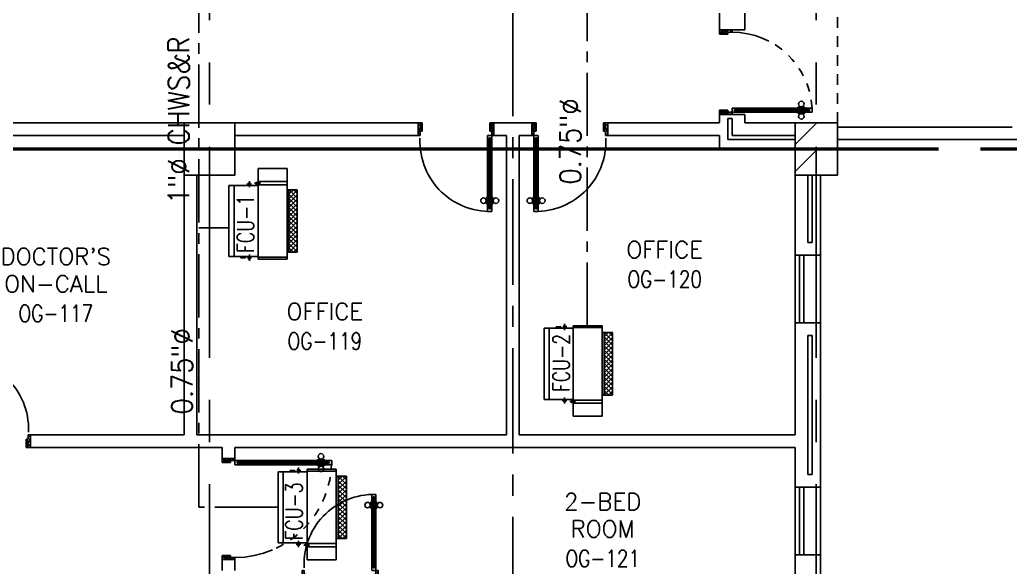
# Model space of a CAD drawing. Extents: x 417866242 to 417866469, y 43498047 to 43498124.
# Drawn here: x 417866448.91 to 417866460.66, y 43498076.24 to 43498082.73 of the extents above; entities that cross this region are included whole.
import ezdxf
from ezdxf.enums import TextEntityAlignment as Align

# ---------------------------------------------------------------- set-up
doc = ezdxf.new("R2010")
doc.units = 0
doc.header["$MEASUREMENT"] = 0
for name, pattern in [('CENTER', [2, 1.25, -0.25, 0.25, -0.25]), ('CENTER2', [1.125, 0.75, -0.125, 0.125, -0.125]), ('CENTERX2', [4, 2.5, -0.5, 0.5, -0.5]), ('HIDDEN', [0.375, 0.25, -0.125]), ('HIDDEN2', [0.1875, 0.125, -0.0625])]:
    doc.linetypes.add(name, pattern=pattern)
doc.layers.get('0').update_dxf_attribs({"linetype": 'CONTINUOUS'})
for name, color, linetype in [('AC-CH', 6, 'CENTER2'), ('AC-CHT', 2, 'CONTINUOUS'), ('AXES', 11, 'CENTERX2'), ('AXES1', 11, 'CENTER'), ('COL', 3, 'CONTINUOUS'), ('DOOR', 11, 'CONTINUOUS'), ('EJ', 11, 'CONTINUOUS'), ('FCU', 6, 'CONTINUOUS'), ('HAT', 11, 'CONTINUOUS'), ('INSUL', 11, 'CONTINUOUS'), ('M-TEXT', 2, 'CONTINUOUS'), ('RM-NAME', 11, 'CONTINUOUS'), ('RM-NO', 11, 'CONTINUOUS'), ('ROOF', 11, 'CONTINUOUS'), ('STR', 11, 'CONTINUOUS'), ('WALL', 11, 'CONTINUOUS'), ('WIN', 11, 'CONTINUOUS')]:
    doc.layers.add(name, color=color, linetype=linetype)
doc.styles.add('KHRS2', font='ROMANS.shx', dxfattribs={"height": 200})
doc.styles.add('ROMANS', font='ROMANS.shx', dxfattribs={"width": 0.6})

# ---------------------------------------------------------------- blocks, each defined once
blk = doc.blocks.new('DOOR90')
at = {"layer": 'DOOR', "color": 7, "linetype": 'ByBlock'}
for p, q in [((-150, 0), (0, 0)), ((-150, 0), (-150, -25)), ((0, -50), (-114, 0)), ((0, -50), (-40, 0)), ((0, -50), (0, 0)), ((-1000, -25), (-1050, -25)), ((-1050, -75), (-1050, -25)), ((-1050, -25), (-1050, -75)), ((-1000, -75), (-1050, -75)), ((-1000, -42), (-1020, -42)), ((-1020, -42), (-1020, -58)), ((-1000, -58), (-1020, -58)), ((-1000, -25), (-1000, -42)), ((-1000, -58), (-1000, -75)), ((-878, -18), (-968, -18)), ((-968, -25), (-968, -18)), ((-968, -75), (-968, -82)), ((-878, -82), (-968, -82)), ((-955, -9), (-890, -9)), ((-955, -18), (-955, -9)), ((-955, -18), (-890, -18)), ((-955, -82), (-890, -82)), ((-955, -82), (-955, -91)), ((-955, -91), (-890, -91)), ((-890, -18), (-890, -9)), ((-890, -82), (-890, -91)), ((-878, -25), (-878, -18)), ((-878, -75), (-878, -82)), ((-200, -25), (-150, -25)), ((-200, -42), (-200, -25)), ((-180, -42), (-200, -42)), ((-200, -58), (-180, -58)), ((-200, -75), (-200, -58)), ((-150, -75), (-200, -75)), ((-180, -58), (-180, -42)), ((-150, -25), (-100, -25)), ((-150, -75), (-150, -25)), ((-100, -25), (-100, -50)), ((0, -50), (-100, -37)), ((-100, -50), (0, -50)), ((-150, -875), (-100, -875)), ((-150, -900), (-150, -875)), ((-150, -900), (0, -900)), ((0, -900), (-150, -900)), ((0, -850), (-114, -900)), ((-100, -875), (-100, -850)), ((0, -850), (-100, -863)), ((-100, -850), (0, -850)), ((0, -850), (-40, -900)), ((0, -850), (0, -900))]:
    blk.add_line(p, q, dxfattribs=at)
at = {"layer": 'DOOR', "linetype": 'ByBlock'}
for p, q in [((-200, -25), (-1000, -25)), ((-200, -42), (-1000, -42)), ((-200, -58), (-1000, -58)), ((-1000, -75), (-200, -75))]:
    blk.add_line(p, q, dxfattribs=at)
at = {"layer": 'DOOR', "color": 7, "linetype": 'ByBlock'}
for centre in [(-923, 24), (-923, -124)]:
    blk.add_circle(centre, 32.4, dxfattribs=at)
for centre, radius, start, end in [((0, -50), 154, 161.1053, 166.2858), ((0, -50), 94.4, 148.0182, 180), ((0, -50), 134, 158.1598, 169.28), ((0, -50), 114, 154.0838, 167.3774), ((0, -50), 74.4, 137.7764, 180), ((0, -50), 54.4, 113.2074, 180), ((0, -50), 34.4, 90, 180), ((0, -50), 14.4, 90, 180), ((0, -850), 154, 193.7142, 198.8947), ((0, -850), 134, 190.72, 201.8402), ((0, -850), 94.4, 180, 211.9818), ((0, -850), 74.4, 180, 222.2236), ((0, -850), 54.4, 180, 246.7926), ((0, -850), 34.4, 180, 270), ((0, -850), 14.4, 180, 270)]:
    blk.add_arc(centre, radius, start, end, dxfattribs=at)
at = {"layer": 'DOOR', "linetype": 'HIDDEN', "ltscale": 0.5}
blk.add_arc((-222, -50), 828, 178.2701, 275.003, dxfattribs=at)
blk = doc.blocks.new('C5')
at = {"layer": 'HAT', "linetype": 'ByBlock'}
h = blk.add_hatch(dxfattribs=at)
h.set_pattern_fill('ANSI31', color=256, scale=300, style=0)
h.set_pattern_definition([(45, (-223356.182, -51411.005), (-26.516504, 26.516504), [])])
h.paths.add_polyline_path([(300, 300), (0, 300), (0, 0), (300, 0)])
h.paths.add_polyline_path([(600, 300), (300, 300), (300, 0), (600, 0)])
at = {"layer": 'COL'}
blk.add_lwpolyline([(600, 300), (0, 300), (0, 0), (600, 0)], close=True, dxfattribs=at)
blk = doc.blocks.new('DOOR100')
at = {"layer": 'DOOR', "color": 7, "linetype": 'ByBlock'}
for p, q in [((-75, 1250), (-75, 1300)), ((-75, 1300), (-25, 1300)), ((-25, 1300), (-75, 1300)), ((-25, 1250), (-25, 1300)), ((-91, 1205), (-91, 1140)), ((-82, 1205), (-91, 1205)), ((-82, 1128), (-82, 1218)), ((-75, 1218), (-82, 1218)), ((-82, 1205), (-82, 1140)), ((-58, 1250), (-75, 1250)), ((-58, 1250), (-58, 1270)), ((-42, 1270), (-58, 1270)), ((-42, 1250), (-42, 1270)), ((-25, 1250), (-42, 1250)), ((-25, 1218), (-18, 1218)), ((-18, 1128), (-18, 1218)), ((-18, 1205), (-18, 1140)), ((-18, 1205), (-9, 1205)), ((-9, 1205), (-9, 1140)), ((-82, 1140), (-91, 1140)), ((-75, 1128), (-82, 1128)), ((-25, 1128), (-18, 1128)), ((-18, 1140), (-9, 1140)), ((-1200, 0), (-1200, 150)), ((-1200, 150), (-1175, 150)), ((-1200, 150), (-1200, 0)), ((-1175, 150), (-1175, 100)), ((-75, 200), (-58, 200)), ((-75, 150), (-75, 200)), ((-75, 150), (-25, 150)), ((-58, 200), (-58, 180)), ((-58, 180), (-42, 180)), ((-42, 200), (-25, 200)), ((-42, 180), (-42, 200)), ((-25, 200), (-25, 150)), ((0, 150), (-25, 150)), ((-25, 150), (-25, 100)), ((0, 0), (0, 150)), ((0, 150), (0, 0)), ((-1150, 0), (-1200, 114)), ((-1150, 0), (-1200, 40)), ((-1150, 0), (-1200, 0)), ((-1175, 100), (-1150, 100)), ((-1150, 0), (-1163, 100)), ((-1150, 100), (-1150, 0)), ((-50, 0), (0, 114)), ((-50, 100), (-50, 0)), ((-50, 0), (-37, 100)), ((-25, 100), (-50, 100)), ((-50, 0), (0, 40)), ((-50, 0), (0, 0))]:
    blk.add_line(p, q, dxfattribs=at)
at = {"layer": 'DOOR', "linetype": 'ByBlock'}
for p, q in [((-75, 1250), (-75, 200)), ((-58, 200), (-58, 1250)), ((-42, 200), (-42, 1250)), ((-25, 200), (-25, 1250))]:
    blk.add_line(p, q, dxfattribs=at)
at = {"layer": 'DOOR', "color": 7, "linetype": 'ByBlock'}
for centre in [(-124, 1173), (24, 1173)]:
    blk.add_circle(centre, 32.4, dxfattribs=at)
at = {"layer": 'DOOR', "linetype": 'HIDDEN', "ltscale": 0.5}
blk.add_arc((-25, 150), 1150, 90, 180, dxfattribs=at)
at = {"layer": 'DOOR', "color": 7, "linetype": 'ByBlock'}
for centre, radius, start, end in [((-1150, 0), 154, 103.7142, 108.8947), ((-1150, 0), 134, 100.72, 111.8402), ((-50, 0), 134, 68.1598, 79.28), ((-50, 0), 154, 71.1053, 76.2858), ((-1150, 0), 94.4, 90, 121.9818), ((-1150, 0), 74.4, 90, 132.2236), ((-1150, 0), 54.4, 90, 156.7926), ((-1150, 0), 34.4, 90, 180), ((-1150, 0), 14.4, 90, 180), ((-50, 0), 94.4, 58.0182, 90), ((-50, 0), 74.4, 47.7764, 90), ((-50, 0), 54.4, 23.2074, 90), ((-50, 0), 34.4, 0, 90), ((-50, 0), 14.4, 0, 90), ((-50, 0), 114, 64.0838, 77.3774)]:
    blk.add_arc(centre, radius, start, end, dxfattribs=at)
blk = doc.blocks.new('DOOR-10')
at = {"layer": 'DOOR', "color": 0, "linetype": 'ByBlock'}
for p, q in [((-26, 1100), (-76, 1100)), ((-76, 1100), (-26, 1100)), ((-76, 1050), (-76, 1100)), ((-43, 1070), (-59, 1070)), ((-59, 1050), (-59, 1070)), ((-43, 1050), (-43, 1070)), ((-26, 1050), (-26, 1100)), ((-83, 1005), (-92, 1005)), ((-92, 1005), (-92, 940)), ((-83, 940), (-92, 940)), ((-76, 1018), (-83, 1018)), ((-83, 928), (-83, 1018)), ((-83, 1005), (-83, 940)), ((-59, 1050), (-76, 1050)), ((-26, 1050), (-43, 1050)), ((-26, 1018), (-18, 1018)), ((-18, 928), (-18, 1018)), ((-18, 1005), (-9, 1005)), ((-18, 1005), (-18, 940)), ((-18, 940), (-9, 940)), ((-9, 1005), (-9, 940)), ((-76, 928), (-83, 928)), ((-26, 928), (-18, 928)), ((-1001, 0), (-1001, 150)), ((-1001, 150), (-976, 150)), ((-1001, 150), (-1001, 0)), ((-976, 150), (-976, 100)), ((-76, 200), (-59, 200)), ((-76, 150), (-76, 200)), ((-76, 150), (-26, 150)), ((-59, 200), (-59, 180)), ((-59, 180), (-43, 180)), ((-43, 200), (-26, 200)), ((-43, 180), (-43, 200)), ((-26, 200), (-26, 150)), ((-1, 150), (-26, 150)), ((-26, 150), (-26, 100)), ((-951, 0), (-1001, 0)), ((-976, 100), (-951, 100)), ((-951, 100), (-951, 0)), ((-51, 100), (-51, 0)), ((-26, 100), (-51, 100)), ((-51, 0), (-1, 0))]:
    blk.add_line(p, q, dxfattribs=at)
at = {"layer": 'DOOR', "linetype": 'ByBlock'}
for p, q in [((-76, 1050), (-76, 200)), ((-59, 200), (-59, 1050)), ((-43, 200), (-43, 1050)), ((-26, 200), (-26, 1050))]:
    blk.add_line(p, q, dxfattribs=at)
at = {"layer": 'DOOR', "color": 9, "linetype": 'ByBlock'}
for p, q in [((-1, 0), (-1, 150)), ((-951, 0), (-1001, 114)), ((-951, 0), (-1001, 40)), ((-951, 0), (-964, 100)), ((-51, 0), (-1, 114)), ((-51, 0), (-37, 100)), ((-51, 0), (-1, 40))]:
    blk.add_line(p, q, dxfattribs=at)
at = {"layer": 'DOOR', "color": 0, "linetype": 'ByBlock'}
for centre in [(-124, 973), (23, 973)]:
    blk.add_circle(centre, 32.4, dxfattribs=at)
at = {"layer": 'DOOR', "linetype": 'HIDDEN', "ltscale": 0.5}
blk.add_arc((-23, 149), 952, 93.1482, 179.9482, dxfattribs=at)
at = {"layer": 'DOOR', "color": 9, "linetype": 'ByBlock'}
for centre, radius, start, end in [((-951, 0), 154, 103.7142, 108.8947), ((-951, 0), 134, 100.72, 111.8402), ((-51, 0), 134, 68.1598, 79.28), ((-51, 0), 154, 71.1053, 76.2858), ((-951, 0), 94.4, 90, 121.9818), ((-951, 0), 74.4, 90, 132.2236), ((-951, 0), 54.4, 90, 156.7926), ((-951, 0), 34.4, 90, 180), ((-951, 0), 14.4, 90, 180), ((-51, 0), 94.4, 58.0182, 90), ((-51, 0), 74.4, 47.7764, 90), ((-51, 0), 54.4, 23.2074, 90), ((-51, 0), 34.4, 0, 90), ((-51, 0), 14.4, 0, 90), ((-51, 0), 114, 64.0838, 77.3774)]:
    blk.add_arc(centre, radius, start, end, dxfattribs=at)
blk = doc.blocks.new('*X29')
at = {"color": 0}
for p, q in [((16890, -2467), (16943, -2414)), ((16890, -2520), (16990, -2420)), ((16990, -2565), (16890, -2465)), ((16990, -2512), (16892, -2414)), ((16990, -2459), (16945, -2414)), ((16890, -2573), (16990, -2473)), ((16990, -2619), (16890, -2519)), ((16890, -2626), (16990, -2526)), ((16990, -2672), (16890, -2572)), ((16890, -2679), (16990, -2579)), ((16990, -2725), (16890, -2625)), ((16890, -2732), (16990, -2632)), ((16990, -2778), (16890, -2678)), ((16890, -2785), (16990, -2685)), ((16990, -2831), (16890, -2731)), ((16890, -2838), (16990, -2738)), ((16990, -2884), (16890, -2784)), ((16890, -2891), (16990, -2791)), ((16990, -2937), (16890, -2837)), ((16890, -2944), (16990, -2844)), ((16990, -2990), (16890, -2890)), ((16890, -2997), (16990, -2897)), ((16990, -3043), (16890, -2943)), ((16890, -3050), (16990, -2950)), ((16990, -3096), (16890, -2996)), ((16890, -3103), (16990, -3003)), ((16990, -3149), (16890, -3049)), ((16944, -3155), (16890, -3102)), ((16892, -3155), (16990, -3056)), ((16945, -3155), (16990, -3109))]:
    blk.add_line(p, q, dxfattribs=at)
blk = doc.blocks.new('WHE06')
at = {"color": 3}
for p, q in [((689, 622), (346, 622)), ((346, 622), (346, 469)), ((689, 469), (689, 622)), ((242, 472), (242, 399)), ((60, -422), (60, 422)), ((212, 437), (269, 437)), ((232, 452), (232, 422)), ((232, 452), (252, 452)), ((252, 452), (252, 422)), ((305, 448), (373, 448)), ((321, 458), (321, 438)), ((321, 458), (346, 458)), ((321, 438), (346, 438)), ((346, 430), (689, 430)), ((811, 371), (689, 371)), ((711, -371), (711, 371)), ((811, -371), (811, 371)), ((142, -437), (142, -422)), ((142, -437), (197, -437)), ((197, -437), (197, -422)), ((221, -437), (269, -437)), ((232, -452), (232, -422)), ((232, -452), (252, -452)), ((242, -472), (242, -399)), ((252, -452), (252, -422)), ((346, -430), (689, -430)), ((811, -371), (689, -371))]:
    blk.add_line(p, q, dxfattribs=at)
at = {"color": 6}
for p, q in [((0, -422), (0, 422)), ((0, 422), (346, 422)), ((346, 469), (346, -451)), ((689, 469), (346, 469)), ((689, -451), (689, 469)), ((0, -422), (346, -422)), ((346, -451), (689, -451))]:
    blk.add_line(p, q, dxfattribs=at)
at = {"color": 11}
blk.add_blockref('*X29', (-16179, 2784), dxfattribs=at)
blk = doc.blocks.new('*X112')
at = {"color": 0}
for p, q in [((16890, -2467), (16943, -2414)), ((16890, -2520), (16990, -2420)), ((16990, -2565), (16890, -2465)), ((16990, -2512), (16892, -2414)), ((16990, -2459), (16945, -2414)), ((16890, -2573), (16990, -2473)), ((16990, -2619), (16890, -2519)), ((16890, -2626), (16990, -2526)), ((16990, -2672), (16890, -2572)), ((16890, -2679), (16990, -2579)), ((16990, -2725), (16890, -2625)), ((16890, -2732), (16990, -2632)), ((16990, -2778), (16890, -2678)), ((16890, -2785), (16990, -2685)), ((16990, -2831), (16890, -2731)), ((16890, -2838), (16990, -2738)), ((16990, -2884), (16890, -2784)), ((16890, -2891), (16990, -2791)), ((16990, -2937), (16890, -2837)), ((16890, -2944), (16990, -2844)), ((16990, -2990), (16890, -2890)), ((16890, -2997), (16990, -2897)), ((16990, -3043), (16890, -2943)), ((16890, -3050), (16990, -2950)), ((16990, -3096), (16890, -2996)), ((16890, -3103), (16990, -3003)), ((16990, -3149), (16890, -3049)), ((16944, -3155), (16890, -3102)), ((16892, -3155), (16990, -3056)), ((16945, -3155), (16990, -3109))]:
    blk.add_line(p, q, dxfattribs=at)
blk = doc.blocks.new('RM1')
at = {"layer": 'RM-NAME', "style": 'ROMANS'}
for tag, p in [('ROOMNAME1', (0, 324)), ('ROOMNAME2', (0, 0))]:
    blk.add_attdef(tag, text='', height=200, dxfattribs=at).set_placement(p, align=Align.MIDDLE)

msp = doc.modelspace()

# ---------------------------------------------------------------- hatches: boundary and pattern name
at = {"layer": 'HAT'}
h = msp.add_hatch(dxfattribs=at)
h.set_pattern_fill('ANSI31', color=256, scale=0.3, style=0)
h.set_pattern_definition([(45, (417866125.424834, 43498030.11778), (-0.0265165043, 0.0265165043), [])])
h.paths.add_polyline_path([(417866458.361, 43498081.509), (417866458.111, 43498081.509), (417866458.111, 43498081.209), (417866458.361, 43498081.209)])
h.paths.add_polyline_path([(417866458.611, 43498081.509), (417866458.361, 43498081.509), (417866458.361, 43498081.209), (417866458.611, 43498081.209)])
h = msp.add_hatch(dxfattribs=at)
h.set_pattern_fill('ANSI31', color=256, scale=0.3, style=0)
h.set_pattern_definition([(45, (417866125.424834, 43498029.79778), (-0.0265165043, 0.0265165043), [])])
h.paths.add_polyline_path([(417866458.361, 43498081.189), (417866458.111, 43498081.189), (417866458.111, 43498080.889), (417866458.361, 43498080.889)])
h.paths.add_polyline_path([(417866458.611, 43498081.189), (417866458.361, 43498081.189), (417866458.361, 43498080.889), (417866458.611, 43498080.889)])

# ---------------------------------------------------------------- linework, layer by layer
at = {"layer": 'AC-CH'}
for p, q in [((417866451.035, 43498076.951), (417866451.035, 43498083.009)), ((417866455.643, 43498079.103), (417866455.643, 43498083.009)), ((417866451.392, 43498080.265), (417866451.035, 43498080.265)), ((417866451.975, 43498076.951), (417866451.035, 43498076.951))]:
    msp.add_line(p, q, dxfattribs=at)
at = {"layer": 'AXES'}
for p, q in [((417866451.161, 43498046.724), (417866451.161, 43498123.537)), ((417866458.361, 43498046.724), (417866458.361, 43498123.537)), ((417866467.811, 43498081.209), (417866400.121, 43498081.209)), ((417866467.811, 43498081.189), (417866400.121, 43498081.189))]:
    msp.add_line(p, q, dxfattribs=at)
at = {"layer": 'AXES1'}
msp.add_line((417866454.761, 43498053.589), (417866454.761, 43498112.409), dxfattribs=at)
at = {"layer": 'COL'}
for points in [[(417866458.111, 43498081.509), (417866458.611, 43498081.509), (417866458.611, 43498081.209), (417866458.111, 43498081.209)], [(417866458.111, 43498081.189), (417866458.611, 43498081.189), (417866458.611, 43498080.889), (417866458.111, 43498080.889)]]:
    msp.add_lwpolyline(points, close=True, dxfattribs=at)
at = {"layer": 'EJ'}
for p, q in [((417866397.415, 43498081.209), (417866458.611, 43498081.209)), ((417866397.415, 43498081.189), (417866458.611, 43498081.189))]:
    msp.add_line(p, q, dxfattribs=at)
at = {"layer": 'FCU', "color": 3}
for p, q in [((417866452.117, 43498077.388), (417866452.117, 43498077.373)), ((417866452.117, 43498077.388), (417866452.172, 43498077.388)), ((417866452.172, 43498077.388), (417866452.172, 43498077.373)), ((417866452.197, 43498077.388), (417866452.244, 43498077.388)), ((417866452.207, 43498077.403), (417866452.227, 43498077.403)), ((417866452.207, 43498077.403), (417866452.207, 43498077.373)), ((417866452.217, 43498077.423), (417866452.217, 43498077.351)), ((417866452.227, 43498077.403), (417866452.227, 43498077.373)), ((417866452.036, 43498077.373), (417866452.036, 43498076.529)), ((417866452.321, 43498077.381), (417866452.664, 43498077.381)), ((417866452.787, 43498077.322), (417866452.664, 43498077.322)), ((417866452.687, 43498077.322), (417866452.687, 43498076.58)), ((417866452.787, 43498077.322), (417866452.787, 43498076.58)), ((417866452.787, 43498076.58), (417866452.664, 43498076.58)), ((417866452.188, 43498076.514), (417866452.244, 43498076.514)), ((417866452.207, 43498076.499), (417866452.207, 43498076.529)), ((417866452.207, 43498076.499), (417866452.227, 43498076.499)), ((417866452.217, 43498076.479), (417866452.217, 43498076.552)), ((417866452.227, 43498076.499), (417866452.227, 43498076.529)), ((417866452.28, 43498076.503), (417866452.349, 43498076.503)), ((417866452.296, 43498076.493), (417866452.296, 43498076.513)), ((417866452.296, 43498076.513), (417866452.321, 43498076.513)), ((417866452.296, 43498076.493), (417866452.321, 43498076.493)), ((417866452.321, 43498076.521), (417866452.664, 43498076.521)), ((417866452.321, 43498076.33), (417866452.321, 43498076.482)), ((417866452.664, 43498076.482), (417866452.664, 43498076.33)), ((417866452.664, 43498076.33), (417866452.321, 43498076.33))]:
    msp.add_line(p, q, dxfattribs=at)
at = {"layer": 'FCU', "color": 6}
for p, q in [((417866452.321, 43498076.482), (417866452.321, 43498077.402)), ((417866452.321, 43498077.402), (417866452.664, 43498077.402)), ((417866452.664, 43498077.402), (417866452.664, 43498076.482)), ((417866451.975, 43498077.373), (417866451.975, 43498076.529)), ((417866451.975, 43498077.373), (417866452.321, 43498077.373)), ((417866451.975, 43498076.529), (417866452.321, 43498076.529)), ((417866452.664, 43498076.482), (417866452.321, 43498076.482))]:
    msp.add_line(p, q, dxfattribs=at)
at = {"layer": 'INSUL'}
for p, q in [((417866457.311, 43498081.559), (417866457.361, 43498081.559)), ((417866457.311, 43498081.309), (417866457.311, 43498081.559)), ((417866457.311, 43498081.559), (417866457.361, 43498081.559)), ((417866457.361, 43498081.359), (417866457.361, 43498081.559)), ((417866458.111, 43498081.309), (417866457.311, 43498081.309)), ((417866458.111, 43498081.359), (417866457.361, 43498081.359)), ((417866458.261, 43498080.889), (417866458.261, 43498080.089)), ((417866458.311, 43498080.889), (417866458.311, 43498080.089)), ((417866458.311, 43498080.089), (417866458.261, 43498080.089)), ((417866458.311, 43498078.989), (417866458.261, 43498078.989)), ((417866458.261, 43498078.989), (417866458.261, 43498077.339)), ((417866458.311, 43498078.989), (417866458.311, 43498077.339)), ((417866458.311, 43498077.339), (417866458.261, 43498077.339))]:
    msp.add_line(p, q, dxfattribs=at)
at = {"layer": 'ROOF'}
for p, q in [((417866460.686, 43498081.459), (417866458.611, 43498081.459)), ((417866463.836, 43498081.309), (417866458.611, 43498081.309)), ((417866425.837, 43498081.209), (417866458.487, 43498081.209)), ((417866425.837, 43498081.189), (417866458.487, 43498081.189))]:
    msp.add_line(p, q, dxfattribs=at)
at = {"layer": 'STR', "linetype": 'HIDDEN2'}
msp.add_line((417866458.611, 43498084.559), (417866458.611, 43498081.509), dxfattribs=at)
at = {"layer": 'WALL'}
for p, q in [((417866457.211, 43498083.209), (417866457.211, 43498082.609)), ((417866457.511, 43498083.209), (417866457.511, 43498082.609)), ((417866457.511, 43498082.609), (417866457.211, 43498082.609)), ((417866444.111, 43498081.509), (417866450.861, 43498081.509)), ((417866451.461, 43498081.509), (417866453.636, 43498081.509)), ((417866453.636, 43498081.359), (417866453.636, 43498081.509)), ((417866454.536, 43498081.509), (417866454.986, 43498081.509)), ((417866454.536, 43498081.359), (417866454.536, 43498081.509)), ((417866454.986, 43498081.359), (417866454.986, 43498081.509)), ((417866455.886, 43498081.509), (417866457.208, 43498081.509)), ((417866455.886, 43498081.359), (417866455.886, 43498081.509)), ((417866457.211, 43498081.609), (417866457.211, 43498081.512)), ((417866457.511, 43498081.609), (417866457.211, 43498081.609)), ((417866457.211, 43498081.609), (417866457.211, 43498081.512)), ((417866457.511, 43498081.609), (417866457.211, 43498081.609)), ((417866457.511, 43498081.609), (417866457.511, 43498081.509)), ((417866457.511, 43498081.609), (417866457.511, 43498081.509)), ((417866458.111, 43498081.509), (417866457.511, 43498081.509)), ((417866457.836, 43498081.509), (417866458.111, 43498081.509)), ((417866447.636, 43498081.359), (417866450.861, 43498081.359)), ((417866451.461, 43498081.359), (417866453.636, 43498081.359)), ((417866454.536, 43498081.359), (417866454.686, 43498081.359)), ((417866454.686, 43498081.209), (417866454.686, 43498081.359)), ((417866454.836, 43498081.209), (417866454.836, 43498081.359)), ((417866454.836, 43498081.359), (417866454.986, 43498081.359)), ((417866455.886, 43498081.359), (417866457.208, 43498081.359)), ((417866457.211, 43498081.356), (417866457.211, 43498081.209)), ((417866454.686, 43498081.209), (417866454.836, 43498081.209)), ((417866454.686, 43498081.189), (417866454.836, 43498081.189)), ((417866454.686, 43498077.809), (417866454.686, 43498081.189)), ((417866454.836, 43498077.809), (417866454.836, 43498081.189)), ((417866457.211, 43498081.209), (417866458.111, 43498081.209)), ((417866458.111, 43498080.989), (417866458.111, 43498079.939)), ((417866450.861, 43498080.889), (417866450.861, 43498077.809)), ((417866451.011, 43498080.889), (417866451.011, 43498077.809)), ((417866458.411, 43498080.889), (417866458.411, 43498079.939)), ((417866458.411, 43498079.939), (417866458.111, 43498079.939)), ((417866458.411, 43498079.139), (417866458.111, 43498079.139)), ((417866458.111, 43498079.139), (417866458.111, 43498077.809)), ((417866458.411, 43498079.139), (417866458.411, 43498077.189)), ((417866449.036, 43498077.809), (417866449.036, 43498077.659)), ((417866449.036, 43498077.809), (417866450.861, 43498077.809)), ((417866451.011, 43498077.809), (417866454.686, 43498077.809)), ((417866454.836, 43498077.809), (417866458.111, 43498077.809)), ((417866449.036, 43498077.659), (417866451.311, 43498077.659)), ((417866451.461, 43498077.659), (417866458.111, 43498077.659)), ((417866458.111, 43498077.659), (417866458.111, 43498077.189)), ((417866458.411, 43498077.189), (417866458.111, 43498077.189)), ((417866458.411, 43498076.389), (417866458.111, 43498076.389)), ((417866458.111, 43498075.439), (417866458.111, 43498076.389)), ((417866458.411, 43498075.439), (417866458.411, 43498076.389))]:
    msp.add_line(p, q, dxfattribs=at)
at = {"layer": 'WALL', "linetype": 'ByBlock'}
for p, q in [((417866451.311, 43498077.531), (417866451.311, 43498077.659)), ((417866451.461, 43498077.531), (417866451.461, 43498077.659)), ((417866451.461, 43498077.531), (417866451.311, 43498077.531)), ((417866451.311, 43498076.204), (417866451.311, 43498076.331)), ((417866451.461, 43498076.331), (417866451.311, 43498076.331)), ((417866451.461, 43498076.204), (417866451.461, 43498076.331))]:
    msp.add_line(p, q, dxfattribs=at)
at = {"layer": 'WALL'}
for centre, start, end in [((417866457.208, 43498081.512), 270, 0), ((417866457.208, 43498081.512), 270, 0), ((417866457.208, 43498081.356), 0, 90)]:
    msp.add_arc(centre, 0.003, start, end, dxfattribs=at)
at = {"layer": 'WIN'}
for p, q in [((417866458.111, 43498079.939), (417866458.111, 43498079.139)), ((417866458.161, 43498079.939), (417866458.161, 43498079.139)), ((417866458.211, 43498079.939), (417866458.211, 43498079.139)), ((417866458.411, 43498079.939), (417866458.411, 43498079.139)), ((417866458.111, 43498077.189), (417866458.111, 43498076.389)), ((417866458.161, 43498077.189), (417866458.161, 43498076.389)), ((417866458.211, 43498077.189), (417866458.211, 43498076.389)), ((417866458.411, 43498077.189), (417866458.411, 43498076.389))]:
    msp.add_line(p, q, dxfattribs=at)

# ---------------------------------------------------------------- block references
at = {"layer": 'COL', "linetype": 'ByBlock', "xscale": 0.0009999871253967285, "yscale": 0.001000002026557922, "zscale": 0.001}
for p in [(417866450.861, 43498081.209), (417866450.861, 43498080.889)]:
    msp.add_blockref('C5', p, dxfattribs=at)
at = {"layer": 'DOOR', "color": 0, "linetype": 'ByBlock', "ltscale": 0.3, "xscale": 0.001000002026557922, "yscale": 0.001000002026557922, "zscale": 0.001, "rotation": 270}
msp.add_blockref('DOOR-10', (417866457.211, 43498081.608), dxfattribs=at)
at = {"layer": 'DOOR', "color": 0, "linetype": 'ByBlock', "yscale": 0.001000002026557922, "zscale": 0.001}
for name, p, xscale, rotation in [('DOOR90', (417866454.536, 43498081.509), -0.001000002026557922, 270), ('DOOR90', (417866454.986, 43498081.509), 0.001000002026557922, 90), ('DOOR90', (417866448.136, 43498077.659), -0.001000002026557922, 90), ('DOOR100', (417866451.311, 43498077.531), -0.001000002026557922, 270), ('DOOR90', (417866453.161, 43498076.054), 0.001000002026557922, 270)]:
    msp.add_blockref(name, p, dxfattribs=dict(at, xscale=xscale, rotation=rotation))
at = {"layer": 'FCU', "linetype": 'ByBlock', "xscale": 0.0009999871253967285, "yscale": 0.001000002026557922, "zscale": 0.001}
msp.add_blockref('WHE06', (417866451.392, 43498080.345), dxfattribs=at)
at = {"layer": 'FCU', "linetype": 'ByBlock', "xscale": -0.0009999871253967285, "yscale": 0.001000002026557922, "zscale": 0.001, "rotation": 180}
msp.add_blockref('WHE06', (417866455.132, 43498078.653), dxfattribs=at)
at = {"layer": 'FCU', "color": 11, "extrusion": (0, 0, -1), "xscale": 0.0009999871253967285, "yscale": 0.001000002026557922, "zscale": -0.001, "rotation": 180}
msp.add_blockref('*X112', (-417866435.796, 43498074.167), dxfattribs=at)
at = {"layer": 'RM-NAME'}
ref = msp.add_blockref('RM1', (417866456.562, 43498080.005), dxfattribs=dict(at, xscale=0.0009999871253967285, yscale=0.001000002026557922, zscale=0.001))
ref.add_attrib('ROOMNO', 'OG-120', dxfattribs={"layer": 'RM-NO', "height": 0.2, "style": 'ROMANS', "width": 0.8}).set_placement((417866456.562, 43498079.655), align=Align.MIDDLE)
ref.add_attrib('ROOMNAME2', 'OFFICE', dxfattribs={"height": 0.2, "style": 'ROMANS'}).set_placement((417866456.562, 43498080.005), align=Align.MIDDLE)
ref = msp.add_blockref('RM1', (417866449.338, 43498079.6), dxfattribs=dict(at, xscale=0.0009999871253967285, yscale=0.001000002026557922, zscale=0.001))
ref.add_attrib('ROOMNO', 'OG-117', dxfattribs={"layer": 'RM-NO', "height": 0.2, "style": 'ROMANS', "width": 0.8}).set_placement((417866449.338, 43498079.25), align=Align.MIDDLE)
ref.add_attrib('ROOMNAME2', 'ON-CALL', dxfattribs={"height": 0.2, "style": 'ROMANS'}).set_placement((417866449.338, 43498079.6), align=Align.MIDDLE)
ref.add_attrib('ROOMNAME1', "DOCTOR'S", dxfattribs={"height": 0.2, "style": 'ROMANS'}).set_placement((417866449.338, 43498079.924), align=Align.MIDDLE)
ref = msp.add_blockref('RM1', (417866452.53, 43498079.272), dxfattribs=dict(at, xscale=0.0009999871253967285, yscale=0.001000002026557922, zscale=0.001))
ref.add_attrib('ROOMNO', 'OG-119', dxfattribs={"layer": 'RM-NO', "height": 0.2, "style": 'ROMANS', "width": 0.8}).set_placement((417866452.53, 43498078.922), align=Align.MIDDLE)
ref.add_attrib('ROOMNAME2', 'OFFICE', dxfattribs={"height": 0.2, "style": 'ROMANS'}).set_placement((417866452.53, 43498079.272), align=Align.MIDDLE)
ref = msp.add_blockref('RM1', (417866455.827, 43498076.695), dxfattribs=dict(at, xscale=0.0009999871253967285, yscale=0.001000002026557922, zscale=0.001))
ref.add_attrib('ROOMNO', 'OG-121', dxfattribs={"layer": 'RM-NO', "height": 0.2, "style": 'ROMANS', "width": 0.8}).set_placement((417866455.827, 43498076.345), align=Align.MIDDLE)
ref.add_attrib('ROOMNAME2', 'ROOM', dxfattribs={"height": 0.2, "style": 'ROMANS'}).set_placement((417866455.827, 43498076.695), align=Align.MIDDLE)
ref.add_attrib('ROOMNAME1', '2-BED', dxfattribs={"height": 0.2, "style": 'ROMANS'}).set_placement((417866455.827, 43498077.018), align=Align.MIDDLE)

# ---------------------------------------------------------------- texts
at = {"layer": 'AC-CHT', "style": 'KHRS2', "width": 0.9}
for s, p in [('1"%%C CHWS&R', (417866450.797, 43498081.54)), ('0.75"%%C', (417866455.443, 43498081.288)), ('0.75"%%C', (417866450.835, 43498078.563))]:
    msp.add_text(s, height=0.25, rotation=90, dxfattribs=at).set_placement(p, align=Align.MIDDLE)
at = {"layer": 'M-TEXT', "style": 'ROMANS', "width": 0.75}
for s, p in [('FCU-1', (417866451.689, 43498079.966)), ('FCU-2', (417866455.434, 43498078.318)), ('FCU-3', (417866452.265, 43498076.558))]:
    msp.add_text(s, height=0.2, rotation=90, dxfattribs=at).set_placement(p)

doc.saveas('drawing.dxf')
